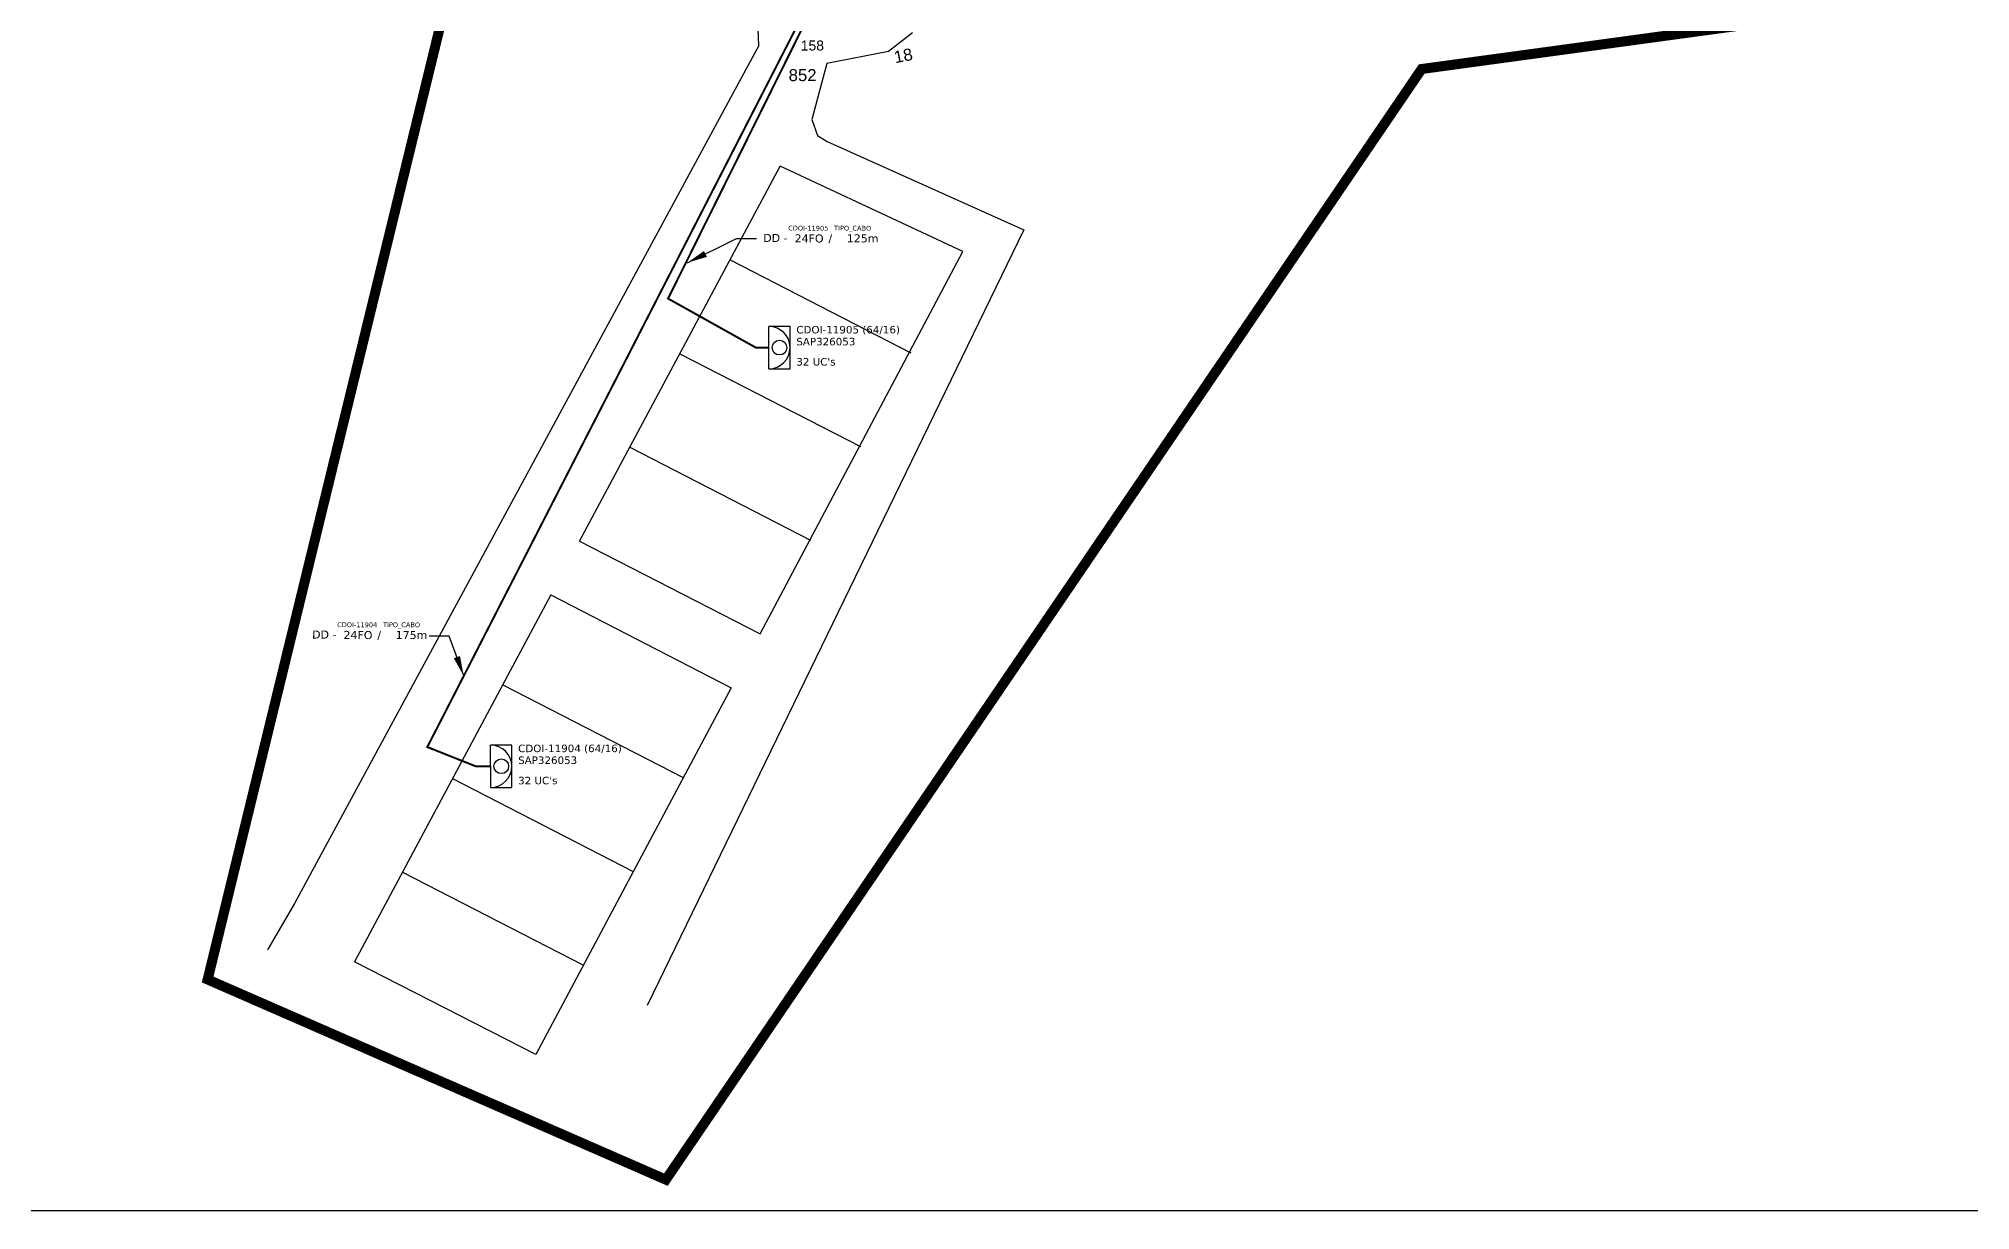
# Model space of a CAD drawing. Header units: metres. Extents: x 1369778 to 1370616, y 14918213 to 14918807.
# Drawn here: x 1370224 to 1370417.1, y 14918213.1 to 14918330.2 of the extents above; entities that cross this region are included whole.
import ezdxf
from ezdxf.enums import TextEntityAlignment as Align

# ---------------------------------------------------------------- set-up
doc = ezdxf.new("R2010")
doc.units = ezdxf.units.M
doc.header["$LTSCALE"] = 0.1
doc.header["$MEASUREMENT"] = 0
for name, color, linetype in [('10.0-Cartográfico', 252, 'Continuous'), ('10.2-Nº Policía', 2, 'Continuous'), ('20.1-CDO_INTERIOR', 1, 'Continuous'), ('20.5-CABO EM DUTO', 1, 'Continuous'), ('Celulização - CABO 04', 7, 'Continuous'), ('label_cabos', 7, 'Continuous'), ('Legenda', 1, 'Continuous')]:
    doc.layers.add(name, color=color, linetype=linetype)
doc.layers.add('10.1-Caixas Subterrâneas', color=5, linetype='Continuous', lineweight=0)
doc.layers.add('EXTRA', color=50, linetype='Continuous', plot=False)
doc.styles.add('siredit', font='verdana.ttf')
doc.styles.get("Standard").update_dxf_attribs({"font": 'arial.ttf'})
doc.dimstyles.new('CC', dxfattribs={"dimtxt": 1, "dimasz": 2, "dimexe": 0.18, "dimexo": 0.0625, "dimgap": 0.09, "dimtad": 0, "dimdec": 0, "dimrnd": 1, "dimzin": 0, "dimdsep": 46, "dimtxsty": 'siredit', "dimblk": 'NONE', "dimcen": 0, "dimse1": 1, "dimse2": 1, "dimsd1": 1, "dimsd2": 1, "dimclrt": 7, "dimadec": 0, "dimazin": 0, "dimtfac": 1, "dimtdec": 0, "dimtofl": 0, "dimtmove": 0, "dimatfit": 3, "dimfxl": 0, "dimtolj": 1, "dimtzin": 0, "dimarcsym": 0})

# ---------------------------------------------------------------- blocks, each defined once
blk = doc.blocks.new('_None')
blk = doc.blocks.new('A$C7D571CCD')
at = {"layer": 'EXTRA', "style": 'siredit'}
for tag, p in [('ID', (6.68, 1.72)), ('XX', (11.11, 1.72))]:
    blk.add_attdef(tag, text='', height=0.48, rotation=359.69, dxfattribs=at).set_placement(p, align=Align.MIDDLE_CENTER)
at = {"layer": 'Legenda', "color": 7, "style": 'siredit'}
for tag, p in [('TIPO_CABO', (3.39, 0.74)), ('CABO', (6.76, 0.7)), ('/', (8.88, 0.7)), ('METROS', (12.11, 0.7))]:
    blk.add_attdef(tag, text='', height=0.8, rotation=359.69, dxfattribs=at).set_placement(p, align=Align.MIDDLE_CENTER)

msp = doc.modelspace()

# ---------------------------------------------------------------- linework, layer by layer
msp.add_lwpolyline([(1369777.7, 14918213.08), (1370616.26, 14918213.08), (1370616.26, 14918807.08), (1369777.7, 14918807.08), (1369777.7, 14918213.08)])
at = {"layer": '10.0-Cartográfico'}
for p, q in [((1370295.98, 14918329.53), (1370295.91, 14918331.2)), ((1370311.35, 14918330.79), (1370308.94, 14918328.92)), ((1370308.94, 14918328.92), (1370302.77, 14918327.72)), ((1370278.07, 14918279.99), (1370298.13, 14918317.46)), ((1370316.38, 14918308.94), (1370298.13, 14918317.46)), ((1370296.12, 14918270.71), (1370316.38, 14918308.94)), ((1370275.18, 14918274.6), (1370255.55, 14918237.92)), ((1370275.18, 14918274.6), (1370293.23, 14918265.31)), ((1370293.23, 14918265.31), (1370273.7, 14918228.66)), ((1370273.7, 14918228.66), (1370255.55, 14918237.92))]:
    msp.add_line(p, q, dxfattribs=at)
for points in [[(1370295.98, 14918329.53), (1370249.56, 14918243.75), (1370246.85, 14918239.13)], [(1370302.77, 14918327.72), (1370301.27, 14918322.12), (1370301.85, 14918320.54), (1370302.8, 14918319.94), (1370322.48, 14918311.09), (1370284.81, 14918233.55)], [(1370293.12, 14918308.09), (1370311.17, 14918298.8)], [(1370288.1, 14918298.72), (1370306.15, 14918289.44)], [(1370283.09, 14918289.36), (1370301.14, 14918280.07)], [(1370278.07, 14918279.99), (1370296.12, 14918270.71)], [(1370270.38, 14918265.63), (1370288.43, 14918256.34)], [(1370265.37, 14918256.26), (1370283.41, 14918246.97)], [(1370260.35, 14918246.89), (1370278.4, 14918237.61)]]:
    msp.add_lwpolyline(points, dxfattribs=at)
at = {"layer": '20.1-CDO_INTERIOR', "color": 7}
for p, q in [((1370299.11, 14918301.45), (1370296.98, 14918301.45)), ((1370299.11, 14918297.2), (1370299.11, 14918301.45)), ((1370296.99, 14918297.2), (1370299.11, 14918297.2)), ((1370271.3, 14918259.6), (1370269.17, 14918259.6)), ((1370271.3, 14918255.35), (1370271.3, 14918259.6)), ((1370269.18, 14918255.35), (1370271.3, 14918255.35))]:
    msp.add_line(p, q, dxfattribs=at)
for points in [[(1370296.99, 14918297.2), (1370296.98, 14918301.45)], [(1370269.18, 14918255.35), (1370269.17, 14918259.6)]]:
    msp.add_lwpolyline(points, dxfattribs=at)
for centre in [(1370298.05, 14918299.33), (1370270.24, 14918257.47)]:
    msp.add_circle(centre, 0.733, dxfattribs=at)
for centre in [(1370296.98, 14918299.33), (1370269.17, 14918257.47)]:
    msp.add_arc(centre, 2.12, 270.0276, 90.0276, dxfattribs=at)
at = {"layer": '20.5-CABO EM DUTO', "color": 7, "linetype": 'ByBlock', "const_width": 0.2}
for points in [[(1370300.42, 14918380.68), (1370299.99, 14918379.23), (1370298.87, 14918367.02), (1370297.12, 14918346.96), (1370296.79, 14918338.67), (1370299.74, 14918331.35), (1370262.84, 14918259.4), (1370267.69, 14918257.47), (1370269.17, 14918257.47)], [(1370300.42, 14918380.68), (1370300.41, 14918379.4), (1370299.36, 14918366.95), (1370297.59, 14918346.93), (1370297.23, 14918338.72), (1370300.38, 14918331.36), (1370286.91, 14918304.23), (1370295.68, 14918299.33), (1370296.98, 14918299.33)]]:
    msp.add_lwpolyline(points, dxfattribs=at)
at = {"layer": 'Celulização - CABO 04', "color": 3, "const_width": 1}
msp.add_lwpolyline([(1370268, 14918347.36), (1370272.07, 14918453.46), (1370318.26, 14918468.36), (1370343.56, 14918487.45), (1370420.51, 14918536.11), (1370528.48, 14918558.01), (1370594.33, 14918524.64), (1370612.77, 14918475.99), (1370587.9, 14918437.05), (1370456.07, 14918339.97), (1370362.25, 14918327.18), (1370286.69, 14918216.15), (1370240.88, 14918236.16), (1370268, 14918347.36)], close=True, dxfattribs=at)

# ---------------------------------------------------------------- block references
at = {"layer": '10.0-Cartográfico'}
for p, values in [((1370294.25, 14918309.55), {'ID': 'CDOI-11905', 'CABO': '24FO', 'METROS': '125m', 'XX': 'TIPO_CABO', '/': '/', 'TIPO_CABO': 'DD -'}), ((1370249.15, 14918269.9), {'ID': 'CDOI-11904', 'CABO': '24FO', 'METROS': '175m', 'XX': 'TIPO_CABO', '/': '/', 'TIPO_CABO': 'DD -'})]:
    msp.add_blockref('A$C7D571CCD', p, dxfattribs=at).add_auto_attribs(values)

# ---------------------------------------------------------------- texts
at = {"layer": '10.1-Caixas Subterrâneas'}
msp.add_text('158', height=1, dxfattribs=at).set_placement((1370300.17, 14918329.03))
at = {"layer": '10.2-Nº Policía', "color": 0}
msp.add_text('18', height=1.2, rotation=11.0385, dxfattribs=at).set_placement((1370309.62, 14918327.75))
msp.add_text('852', height=1.2, dxfattribs=at).set_placement((1370298.96, 14918325.97))
at = {"layer": '20.1-CDO_INTERIOR', "color": 7, "style": 'siredit'}
for s, p in [('CDOI-11905 (64/16)', (1370299.73, 14918301.12)), ('SAP326053', (1370299.73, 14918299.93)), ("32 UC's", (1370299.73, 14918297.91)), ('CDOI-11904 (64/16)', (1370271.92, 14918259.26)), ('SAP326053', (1370271.92, 14918258.08)), ("32 UC's", (1370271.92, 14918256.05))]:
    msp.add_text(s, height=0.75, rotation=0.0276, dxfattribs=at).set_placement(p, align=Align.MIDDLE_LEFT)

# ---------------------------------------------------------------- leaders
at = {"layer": 'label_cabos'}
for points in [[(1370288.85, 14918307.82), (1370293.76, 14918310.22), (1370295.76, 14918310.22)], [(1370266.48, 14918266.5), (1370265.04, 14918270.49), (1370263.04, 14918270.49)]]:
    msp.add_leader(points, dimstyle='CC', override={"dimgap": 0.09, "dimtad": 0}, dxfattribs=at)

doc.saveas('drawing.dxf')
